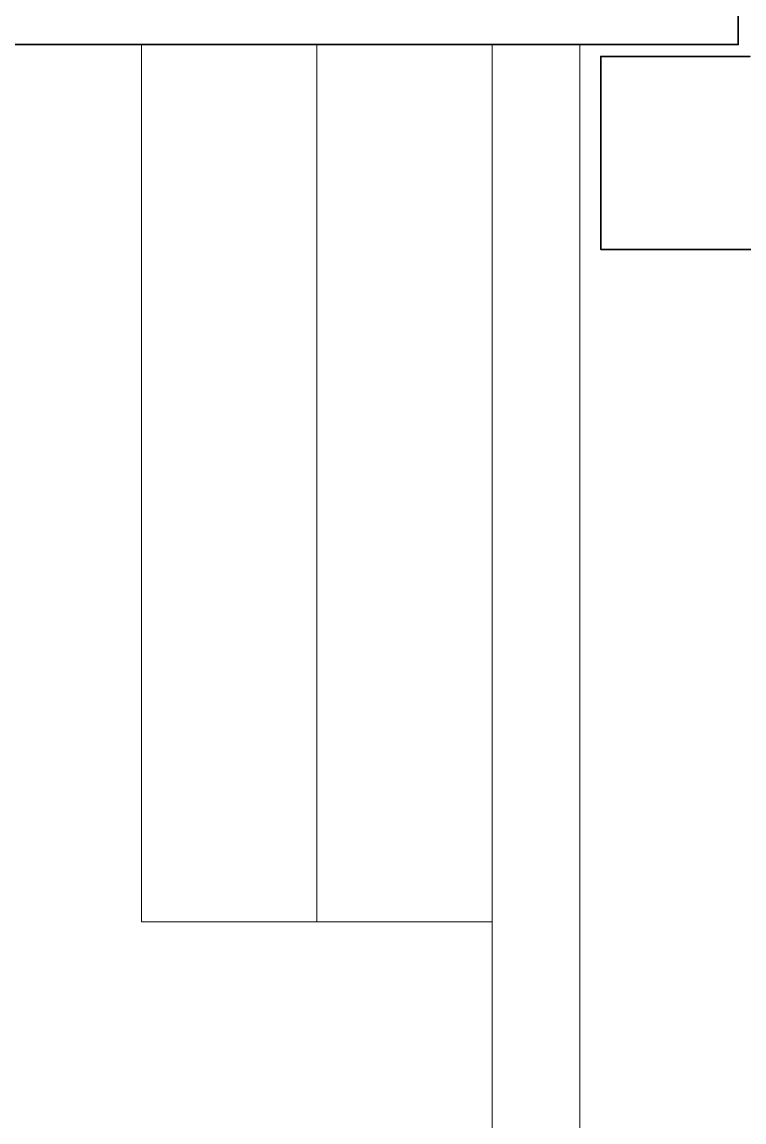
# Model space of a CAD drawing. Header units: centimetres. Extents: x 118932 to 154602, y -32682 to -23521.
# Drawn here: x 127092.3 to 127215.8, y -31343.9 to -31155.8 of the extents above; entities that cross this region are included whole.
import ezdxf

# ---------------------------------------------------------------- set-up
doc = ezdxf.new("R2010")
doc.units = ezdxf.units.CM
doc.header["$LTSCALE"] = 50
doc.header["$MEASUREMENT"] = 0
for name, color, linetype, lineweight, true_color in [('GEN_01_TA_Kolon', 7, 'Continuous', 35, 0xd05d28), ('GEN_01_TA_Merdiven', 7, 'Continuous', 13, 0x816183), ('GEN_06_GR_Orta', 7, 'Continuous', 20, 0x7a7b7a)]:
    doc.layers.add(name, color=color, linetype=linetype, lineweight=lineweight, true_color=true_color)

# ---------------------------------------------------------------- blocks, each defined once
blk = doc.blocks.new('LEVEL -1_B BLOK_KOLON')
at = {"layer": 'GEN_01_TA_Kolon', "elevation": 0, "flags": 128}
blk.add_lwpolyline([(52672.08, 6838.97), (53081.91, 6838.97), (53081.91, 6331.88), (52931.86, 6331.88), (52931.86, 6349.92), (53063.86, 6349.94), (53063.86, 6818.97), (52689.46, 6818.97), (52709.71, 6349.94), (52841.86, 6349.94), (52841.86, 6331.86), (52693.98, 6331.88)], close=True, dxfattribs=at)
for points in [[(53124.41, 6296.86), (53058.41, 6296.86), (53058.41, 6329.86), (53083.91, 6329.86)], [(53124.41, 6296.86), (53058.41, 6296.86), (53058.41, 6329.86), (53083.91, 6329.86)], [(53124.41, 6296.86), (53058.41, 6296.86), (53058.41, 6329.86), (53083.91, 6329.86), (53058.41, 6329.86), (53058.41, 6296.86), (53124.41, 6296.86)], [(53124.41, 6296.86), (53058.41, 6296.86), (53058.41, 6329.86), (53083.91, 6329.86), (53058.41, 6329.86), (53058.41, 6296.86), (53124.41, 6296.86)]]:
    blk.add_lwpolyline(points, dxfattribs=at)
blk = doc.blocks.new('LEVEL -1 İZDÜŞÜM')
at = {"layer": 'GEN_01_TA_Merdiven', "elevation": 0}
for points in [[(-440.94, 82.12), (-470.94, 82.12), (-470.94, -67.88), (-440.94, -67.88)], [(-410.94, 82.12), (-440.94, 82.12), (-440.94, -67.88), (-410.94, -67.88)]]:
    blk.add_lwpolyline(points, close=True, dxfattribs=at)
at = {"layer": 'GEN_06_GR_Orta', "elevation": 0}
for points in [[(1911.62, -233.93), (1911.62, -252.44), (-410.94, -252.46), (-410.94, 82.12)], [(1901.62, -233.93), (1901.62, -237.44), (-395.94, -237.46), (-395.94, 82.12)]]:
    blk.add_lwpolyline(points, dxfattribs=at)

msp = doc.modelspace()

# ---------------------------------------------------------------- block references
for name, p in [('LEVEL -1 İZDÜŞÜM', (127583.7, -31241.75)), ('LEVEL -1_B BLOK_KOLON', (74132.92, -37491.52))]:
    msp.add_blockref(name, p)

doc.saveas('drawing.dxf')
